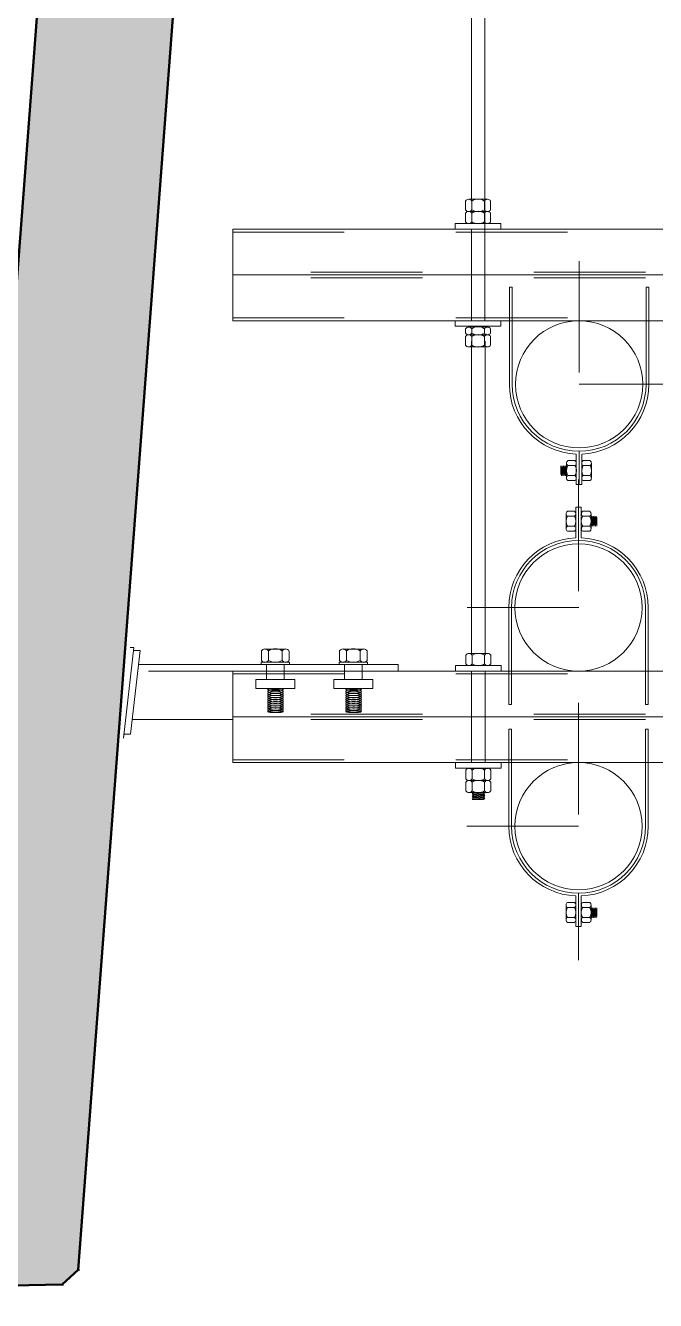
# Model space of a CAD drawing. Header units: metres. Extents: x -353 to -169, y 1 to 28.
# Drawn here: x -234.979 to -234.414, y 19.845 to 20.988 of the extents above; entities that cross this region are included whole.
import ezdxf

# ---------------------------------------------------------------- set-up
doc = ezdxf.new("R2010")
doc.units = ezdxf.units.M
for name, pattern in [('Hidden - Small', [0.002294, 0.0015, -0.0007938]), ('JacobsCenter', [0.015, 0.009, -0.0015, 0.003, -0.0015]), ('JacobsDash', [0.0045, 0.003, -0.0015])]:
    doc.linetypes.add(name, pattern=pattern)
doc.layers.add('A-DETL', color=7, linetype='Continuous', lineweight=13)
doc.layers.add('S-BEAM', color=7, linetype='Continuous', lineweight=50)

# ---------------------------------------------------------------- blocks, each defined once
blk = doc.blocks.new('06_SFR_GCT_Girder_SuperT_BR08Edge_CS - Super T - 1815-6267463-DRG-2873022 - SECTION 1')
at = {"layer": 'S-BEAM', "true_color": 0xc8c8c8}
blk.add_hatch(color=9, dxfattribs=at).paths.add_polyline_path([(-1129.1675, 19.8452), (-1128.4833, 19.8595), (-1128.4691, 19.8728), (-1128.3449, 21.5128), (-1128.245, 21.5899), (-1127.8557, 21.598), (-1127.8575, 21.688), (-1128.4318, 21.676), (-1128.4318, 21.651), (-1128.4566, 21.6505), (-1128.5636, 20.2376), (-1128.8321, 20.1823), (-1129.1025, 20.2263), (-1129.2667, 21.6335), (-1129.2921, 21.6335), (-1129.2926, 21.658), (-1129.8669, 21.6459), (-1129.8651, 21.556), (-1129.4758, 21.5641), (-1129.3728, 21.4913), (-1129.1822, 19.8579)])
at = {"layer": 'S-BEAM'}
for p, q in [((-1128.4566, 21.6505), (-1128.5636, 20.2376)), ((-1128.4691, 19.8728), (-1128.3449, 21.5128)), ((-1128.4833, 19.8595), (-1128.4691, 19.8728)), ((-1128.4691, 19.8728), (-1128.468, 19.8729)), ((-1129.1675, 19.8452), (-1128.4833, 19.8595)), ((-1128.4822, 19.8596), (-1128.4833, 19.8595))]:
    blk.add_line(p, q, dxfattribs=at)

msp = doc.modelspace()

# ---------------------------------------------------------------- linework, layer by layer
at = {"layer": 'A-DETL', "lineweight": 18}
for p, q in [((-234.5792, 20.832), (-234.5792, 21.5941)), ((-234.5672, 20.7642), (-234.5672, 21.5943)), ((-234.5792, 20.8052), (-234.5792, 20.7232)), ((-234.5672, 20.8052), (-234.5672, 20.7232)), ((-234.579, 20.425), (-234.579, 20.7048)), ((-234.567, 20.425), (-234.567, 20.7048)), ((-234.579, 20.4092), (-234.579, 20.3272)), ((-234.567, 20.4092), (-234.567, 20.3272))]:
    msp.add_line(p, q, dxfattribs=at)
at = {"layer": 'A-DETL', "lineweight": 9}
for p, q in [((-234.5844, 20.8304), (-234.5844, 20.8226)), ((-234.5816, 20.832), (-234.5732, 20.832)), ((-234.5788, 20.8304), (-234.5788, 20.8226)), ((-234.5732, 20.832), (-234.5648, 20.832)), ((-234.5676, 20.8304), (-234.5676, 20.8226)), ((-234.562, 20.8304), (-234.562, 20.8226)), ((-234.5844, 20.8196), (-234.5844, 20.8118)), ((-234.5816, 20.8212), (-234.5732, 20.8212)), ((-234.5816, 20.8212), (-234.5732, 20.8212)), ((-234.5788, 20.8196), (-234.5788, 20.8118)), ((-234.5732, 20.8212), (-234.5648, 20.8212)), ((-234.5732, 20.8212), (-234.5648, 20.8212)), ((-234.5676, 20.8196), (-234.5676, 20.8118)), ((-234.562, 20.8196), (-234.562, 20.8118)), ((-234.5937, 20.8102), (-234.5527, 20.8102)), ((-234.5937, 20.8102), (-234.5937, 20.8052)), ((-234.5816, 20.8104), (-234.5732, 20.8104)), ((-234.5732, 20.8104), (-234.5648, 20.8104)), ((-234.5527, 20.8102), (-234.5527, 20.8052)), ((-234.0225, 20.7642), (-234.7932, 20.7642)), ((-233.8232, 20.7642), (-234.7932, 20.7642)), ((-234.5427, 20.7532), (-234.5452, 20.7532)), ((-234.5452, 20.6662), (-234.5452, 20.7532)), ((-234.5427, 20.6662), (-234.5427, 20.7532)), ((-234.4227, 20.6662), (-234.4227, 20.7532)), ((-234.4202, 20.7532), (-234.4227, 20.7532)), ((-234.4202, 20.6662), (-234.4202, 20.7532)), ((-234.5937, 20.7182), (-234.5937, 20.7232)), ((-234.5937, 20.7182), (-234.5527, 20.7182)), ((-234.5844, 20.716), (-234.5844, 20.7121)), ((-234.5816, 20.7176), (-234.5732, 20.7176)), ((-234.5788, 20.716), (-234.5788, 20.7121)), ((-234.5732, 20.7176), (-234.5648, 20.7176)), ((-234.5676, 20.716), (-234.5676, 20.7121)), ((-234.562, 20.716), (-234.562, 20.7121)), ((-234.5527, 20.7182), (-234.5527, 20.7232)), ((-234.5844, 20.7091), (-234.5844, 20.7013)), ((-234.5816, 20.7106), (-234.5732, 20.7106)), ((-234.5816, 20.7106), (-234.5732, 20.7106)), ((-234.5788, 20.7091), (-234.5788, 20.7013)), ((-234.5732, 20.7106), (-234.5648, 20.7106)), ((-234.5732, 20.7106), (-234.5648, 20.7106)), ((-234.5676, 20.7091), (-234.5676, 20.7013)), ((-234.562, 20.7091), (-234.562, 20.7013)), ((-234.5816, 20.6998), (-234.5732, 20.6998)), ((-234.5732, 20.6998), (-234.5648, 20.6998)), ((-234.4852, 20.6037), (-234.4852, 20.5764)), ((-234.4827, 20.6062), (-234.4827, 20.5764)), ((-234.4802, 20.6037), (-234.4802, 20.5764)), ((-234.499, 20.5932), (-234.499, 20.5853)), ((-234.4984, 20.5842), (-234.499, 20.5932)), ((-234.4984, 20.5922), (-234.4979, 20.5853)), ((-234.4979, 20.5932), (-234.4973, 20.5842)), ((-234.4973, 20.5922), (-234.4967, 20.5853)), ((-234.4967, 20.5932), (-234.4962, 20.5842)), ((-234.4962, 20.5922), (-234.4956, 20.5853)), ((-234.4956, 20.5932), (-234.495, 20.5842)), ((-234.495, 20.5922), (-234.4945, 20.5853)), ((-234.4945, 20.5932), (-234.4939, 20.5842)), ((-234.4939, 20.5956), (-234.4939, 20.5889)), ((-234.4927, 20.5978), (-234.4865, 20.5978)), ((-234.4927, 20.5934), (-234.4865, 20.5934)), ((-234.4802, 20.5889), (-234.4802, 20.5956)), ((-234.4728, 20.5978), (-234.4791, 20.5978)), ((-234.4728, 20.5934), (-234.4791, 20.5934)), ((-234.4716, 20.5889), (-234.4716, 20.5956)), ((-234.4716, 20.5889), (-234.4716, 20.5956)), ((-234.4939, 20.5889), (-234.4939, 20.5821)), ((-234.4927, 20.5844), (-234.4865, 20.5844)), ((-234.4927, 20.5799), (-234.4865, 20.5799)), ((-234.4802, 20.5822), (-234.4802, 20.5889)), ((-234.4728, 20.5844), (-234.4791, 20.5844)), ((-234.4728, 20.5799), (-234.4791, 20.5799)), ((-234.4716, 20.5822), (-234.4716, 20.5889)), ((-234.4716, 20.5822), (-234.4716, 20.5889)), ((-234.4852, 20.5764), (-234.4802, 20.5764)), ((-234.4807, 20.556), (-234.4857, 20.556)), ((-234.4857, 20.5286), (-234.4857, 20.556)), ((-234.4832, 20.5262), (-234.4832, 20.556)), ((-234.4807, 20.5286), (-234.4807, 20.556)), ((-234.4943, 20.5502), (-234.4943, 20.5435)), ((-234.4943, 20.5502), (-234.4943, 20.5435)), ((-234.4943, 20.5435), (-234.4943, 20.5368)), ((-234.4943, 20.5435), (-234.4943, 20.5368)), ((-234.4931, 20.5524), (-234.4868, 20.5524)), ((-234.4931, 20.548), (-234.4868, 20.548)), ((-234.4857, 20.5502), (-234.4857, 20.5435)), ((-234.4857, 20.5435), (-234.4857, 20.5368)), ((-234.4732, 20.5524), (-234.4794, 20.5524)), ((-234.4732, 20.548), (-234.4794, 20.548)), ((-234.472, 20.5435), (-234.472, 20.5502)), ((-234.4714, 20.5391), (-234.472, 20.5481)), ((-234.472, 20.5368), (-234.472, 20.5435)), ((-234.4709, 20.5402), (-234.4714, 20.5471)), ((-234.4703, 20.5391), (-234.4709, 20.5481)), ((-234.4697, 20.5402), (-234.4703, 20.5471)), ((-234.4692, 20.5391), (-234.4697, 20.5481)), ((-234.4686, 20.5402), (-234.4692, 20.5471)), ((-234.468, 20.5391), (-234.4686, 20.5481)), ((-234.4675, 20.5402), (-234.468, 20.5471)), ((-234.4675, 20.5481), (-234.4669, 20.5391)), ((-234.4669, 20.5391), (-234.4669, 20.5471)), ((-234.4931, 20.539), (-234.4868, 20.539)), ((-234.4931, 20.5345), (-234.4868, 20.5345)), ((-234.4732, 20.539), (-234.4794, 20.539)), ((-234.4732, 20.5345), (-234.4794, 20.5345)), ((-234.5457, 20.4662), (-234.5457, 20.3792)), ((-234.5432, 20.4662), (-234.5432, 20.3792)), ((-234.4232, 20.4662), (-234.4232, 20.3792)), ((-234.4207, 20.4662), (-234.4207, 20.3792)), ((-234.7674, 20.4273), (-234.7674, 20.4188)), ((-234.755, 20.429), (-234.7643, 20.429)), ((-234.755, 20.429), (-234.7643, 20.429)), ((-234.7612, 20.4273), (-234.7612, 20.4188)), ((-234.7458, 20.429), (-234.755, 20.429)), ((-234.7458, 20.429), (-234.755, 20.429)), ((-234.7489, 20.4273), (-234.7489, 20.4188)), ((-234.7427, 20.4273), (-234.7427, 20.4188)), ((-234.6974, 20.4273), (-234.6974, 20.4188)), ((-234.685, 20.429), (-234.6943, 20.429)), ((-234.685, 20.429), (-234.6943, 20.429)), ((-234.6912, 20.4273), (-234.6912, 20.4188)), ((-234.6758, 20.429), (-234.685, 20.429)), ((-234.6758, 20.429), (-234.685, 20.429)), ((-234.6789, 20.4273), (-234.6789, 20.4188)), ((-234.6727, 20.4273), (-234.6727, 20.4188)), ((-234.5843, 20.4234), (-234.5843, 20.4157)), ((-234.5786, 20.4234), (-234.5786, 20.4157)), ((-234.5674, 20.4234), (-234.5674, 20.4157)), ((-234.5618, 20.4234), (-234.5618, 20.4157)), ((-234.7424, 20.4172), (-234.7677, 20.4172)), ((-234.7677, 20.4152), (-234.7677, 20.4172)), ((-234.7677, 20.4152), (-234.7424, 20.4152)), ((-234.755, 20.4172), (-234.7643, 20.4172)), ((-234.7458, 20.4172), (-234.755, 20.4172)), ((-234.7424, 20.4152), (-234.7424, 20.4172)), ((-234.6724, 20.4172), (-234.6977, 20.4172)), ((-234.6977, 20.4152), (-234.6977, 20.4172)), ((-234.6977, 20.4152), (-234.6724, 20.4152)), ((-234.685, 20.4172), (-234.6943, 20.4172)), ((-234.6758, 20.4172), (-234.685, 20.4172)), ((-234.6724, 20.4152), (-234.6724, 20.4172)), ((-234.5935, 20.4142), (-234.5525, 20.4142)), ((-234.5935, 20.4142), (-234.5935, 20.4092)), ((-234.5814, 20.4142), (-234.573, 20.4142)), ((-234.573, 20.4142), (-234.5646, 20.4142)), ((-234.5525, 20.4142), (-234.5525, 20.4092)), ((-234.5457, 20.3792), (-234.5432, 20.3792)), ((-234.4232, 20.3792), (-234.4207, 20.3792)), ((-233.8232, 20.3682), (-234.7932, 20.3682)), ((-234.5457, 20.3572), (-234.5432, 20.3572)), ((-234.5457, 20.2702), (-234.5457, 20.3572)), ((-234.5432, 20.2702), (-234.5432, 20.3572)), ((-234.4232, 20.2702), (-234.4232, 20.3572)), ((-234.4232, 20.3572), (-234.4207, 20.3572)), ((-234.4207, 20.2702), (-234.4207, 20.3572)), ((-234.5935, 20.3222), (-234.5935, 20.3272)), ((-234.5525, 20.3222), (-234.5525, 20.3272)), ((-234.5935, 20.3222), (-234.5525, 20.3222)), ((-234.5843, 20.3127), (-234.5843, 20.3205)), ((-234.5814, 20.322), (-234.573, 20.322)), ((-234.5786, 20.3127), (-234.5786, 20.3205)), ((-234.573, 20.322), (-234.5646, 20.322)), ((-234.5674, 20.3127), (-234.5674, 20.3205)), ((-234.5618, 20.3127), (-234.5618, 20.3205)), ((-234.5843, 20.3019), (-234.5843, 20.3097)), ((-234.5814, 20.3112), (-234.573, 20.3112)), ((-234.5814, 20.3112), (-234.573, 20.3112)), ((-234.5786, 20.3019), (-234.5786, 20.3097)), ((-234.573, 20.3112), (-234.5646, 20.3112)), ((-234.573, 20.3112), (-234.5646, 20.3112)), ((-234.5674, 20.3019), (-234.5674, 20.3097)), ((-234.5618, 20.3019), (-234.5618, 20.3097)), ((-234.5814, 20.3004), (-234.573, 20.3004)), ((-234.5772, 20.3004), (-234.5785, 20.2997)), ((-234.5785, 20.2997), (-234.5672, 20.3004)), ((-234.5785, 20.2997), (-234.5772, 20.299)), ((-234.5772, 20.299), (-234.5785, 20.2983)), ((-234.5785, 20.2983), (-234.5672, 20.299)), ((-234.5785, 20.2983), (-234.5772, 20.2976)), ((-234.5772, 20.2976), (-234.5785, 20.2969)), ((-234.5785, 20.2969), (-234.5672, 20.2976)), ((-234.5785, 20.2969), (-234.5772, 20.2962)), ((-234.5772, 20.2962), (-234.5785, 20.2955)), ((-234.5785, 20.2955), (-234.5672, 20.2962)), ((-234.5785, 20.2955), (-234.5772, 20.2948)), ((-234.5672, 20.2948), (-234.5785, 20.2941)), ((-234.5785, 20.2941), (-234.5772, 20.2948)), ((-234.5785, 20.2941), (-234.5685, 20.2941)), ((-234.5772, 20.299), (-234.5685, 20.2997)), ((-234.5772, 20.2976), (-234.5685, 20.2983)), ((-234.5772, 20.2962), (-234.5685, 20.2969)), ((-234.5772, 20.2948), (-234.5685, 20.2955)), ((-234.573, 20.3004), (-234.5646, 20.3004)), ((-234.5685, 20.2997), (-234.5672, 20.3004)), ((-234.5685, 20.2997), (-234.5672, 20.3004)), ((-234.5672, 20.299), (-234.5685, 20.2997)), ((-234.5672, 20.299), (-234.5685, 20.2997)), ((-234.5685, 20.2983), (-234.5672, 20.299)), ((-234.5672, 20.2976), (-234.5685, 20.2983)), ((-234.5685, 20.2969), (-234.5672, 20.2976)), ((-234.5672, 20.2962), (-234.5685, 20.2969)), ((-234.5685, 20.2955), (-234.5672, 20.2962)), ((-234.5685, 20.2955), (-234.5672, 20.2948)), ((-234.5685, 20.2941), (-234.5672, 20.2948)), ((-234.4931, 20.2018), (-234.4868, 20.2018)), ((-234.4857, 20.2077), (-234.4857, 20.1804)), ((-234.4832, 20.2102), (-234.4832, 20.1804)), ((-234.4807, 20.2077), (-234.4807, 20.1804)), ((-234.4732, 20.2018), (-234.4794, 20.2018)), ((-234.4943, 20.1929), (-234.4943, 20.1996)), ((-234.4943, 20.1929), (-234.4943, 20.1996)), ((-234.4943, 20.1862), (-234.4943, 20.1929)), ((-234.4943, 20.1862), (-234.4943, 20.1929)), ((-234.4931, 20.1974), (-234.4868, 20.1974)), ((-234.4857, 20.1929), (-234.4857, 20.1996)), ((-234.4857, 20.1862), (-234.4857, 20.1929)), ((-234.4732, 20.1974), (-234.4794, 20.1974)), ((-234.472, 20.1996), (-234.472, 20.1929)), ((-234.4714, 20.1972), (-234.472, 20.1882)), ((-234.472, 20.1929), (-234.472, 20.1861)), ((-234.4709, 20.1962), (-234.4714, 20.1893)), ((-234.4703, 20.1972), (-234.4709, 20.1882)), ((-234.4697, 20.1962), (-234.4703, 20.1893)), ((-234.4692, 20.1972), (-234.4697, 20.1882)), ((-234.4686, 20.1962), (-234.4692, 20.1893)), ((-234.468, 20.1972), (-234.4686, 20.1882)), ((-234.4675, 20.1962), (-234.468, 20.1893)), ((-234.4675, 20.1882), (-234.4669, 20.1972)), ((-234.4669, 20.1972), (-234.4669, 20.1893)), ((-234.4931, 20.1884), (-234.4868, 20.1884)), ((-234.4931, 20.1839), (-234.4868, 20.1839)), ((-234.4807, 20.1804), (-234.4857, 20.1804)), ((-234.4732, 20.1884), (-234.4794, 20.1884)), ((-234.4732, 20.1839), (-234.4794, 20.1839))]:
    msp.add_line(p, q, dxfattribs=at)
at = {"layer": 'A-DETL'}
for p, q in [((-234.7932, 20.8052), (-233.8232, 20.8052)), ((-234.7932, 20.8052), (-234.7932, 20.7232)), ((-234.7932, 20.7232), (-233.8232, 20.7232)), ((-234.8819, 20.4303), (-234.8912, 20.3491)), ((-234.8819, 20.4303), (-234.8851, 20.4303)), ((-234.8762, 20.4277), (-234.8847, 20.3527)), ((-234.8762, 20.4277), (-234.8819, 20.4277)), ((-234.645, 20.4152), (-234.8776, 20.4152)), ((-234.7932, 20.4092), (-233.8232, 20.4092)), ((-234.7932, 20.4092), (-234.7932, 20.3272)), ((-234.645, 20.4152), (-234.645, 20.4092)), ((-234.7932, 20.3657), (-234.8833, 20.3657)), ((-234.8847, 20.3527), (-234.8908, 20.3527)), ((-234.7932, 20.3272), (-233.8232, 20.3272))]:
    msp.add_line(p, q, dxfattribs=at)
at = {"layer": 'A-DETL', "linetype": 'JacobsDash', "lineweight": 9}
for p, q in [((-234.7932, 20.8027), (-233.8232, 20.8027)), ((-233.8232, 20.7667), (-234.7932, 20.7667)), ((-233.8232, 20.7617), (-234.7932, 20.7617)), ((-234.7932, 20.7257), (-233.8232, 20.7257)), ((-234.7932, 20.4067), (-233.8232, 20.4067)), ((-233.8232, 20.3707), (-234.7932, 20.3707)), ((-233.8232, 20.3657), (-234.7932, 20.3657)), ((-234.7932, 20.3297), (-233.8232, 20.3297))]:
    msp.add_line(p, q, dxfattribs=at)
at = {"layer": 'A-DETL', "linetype": 'JacobsCenter', "lineweight": 9}
for p, q in [((-234.4827, 20.7767), (-234.4827, 20.5867)), ((-234.3827, 20.6662), (-234.5827, 20.6662)), ((-234.4832, 20.5808), (-234.4832, 20.1502)), ((-234.583, 20.4662), (-234.3832, 20.4662)), ((-234.5646, 20.425), (-234.5817, 20.425)), ((-234.5832, 20.2702), (-234.3832, 20.2702))]:
    msp.add_line(p, q, dxfattribs=at)
at = {"layer": 'A-DETL', "linetype": 'JacobsDash'}
msp.add_line((-234.7687, 20.4092), (-234.8783, 20.4092), dxfattribs=at)
at = {"layer": 'A-DETL', "linetype": 'Hidden - Small', "lineweight": 9}
for p, q in [((-234.763, 20.4017), (-234.763, 20.4152)), ((-234.747, 20.4017), (-234.747, 20.4152)), ((-234.693, 20.4017), (-234.693, 20.4152)), ((-234.677, 20.4017), (-234.677, 20.4152)), ((-234.7725, 20.4017), (-234.7375, 20.4017)), ((-234.7725, 20.3937), (-234.7725, 20.4017)), ((-234.7375, 20.3937), (-234.7375, 20.4017)), ((-234.7025, 20.4017), (-234.6675, 20.4017)), ((-234.7025, 20.3937), (-234.7025, 20.4017)), ((-234.6675, 20.3937), (-234.6675, 20.4017)), ((-234.7725, 20.3937), (-234.7375, 20.3937)), ((-234.7025, 20.3937), (-234.6675, 20.3937))]:
    msp.add_line(p, q, dxfattribs=at)
at = {"layer": 'A-DETL', "color": 143, "lineweight": 18, "true_color": 0x78aac8}
for centre in [(-234.4827, 20.6662), (-234.4832, 20.4662), (-234.4832, 20.2702)]:
    msp.add_circle(centre, 0.057, dxfattribs=at)
at = {"layer": 'A-DETL', "lineweight": 9}
for centre, radius, start, end in [((-234.5816, 20.8287), 0.00331, 32.1355, 147.8645), ((-234.5732, 20.8217), 0.0104, 57.2084, 122.7916), ((-234.5648, 20.8287), 0.00331, 32.1346, 147.8654), ((-234.5648, 20.8287), 0.00331, 32.1346, 147.8654), ((-234.5816, 20.8244), 0.00331, 212.1355, 327.8645), ((-234.5816, 20.8179), 0.00331, 32.1355, 147.8645), ((-234.5732, 20.8313), 0.0104, 237.2084, 302.7916), ((-234.5732, 20.8109), 0.0104, 57.2084, 122.7916), ((-234.5648, 20.8244), 0.00331, 212.1346, 327.8654), ((-234.5648, 20.8244), 0.00331, 212.1346, 327.8654), ((-234.5648, 20.8179), 0.00331, 32.1346, 147.8654), ((-234.5648, 20.8179), 0.00331, 32.1346, 147.8654), ((-234.5816, 20.8136), 0.00331, 212.1355, 327.8645), ((-234.5732, 20.8205), 0.0104, 237.2084, 302.7916), ((-234.5648, 20.8136), 0.00331, 212.1346, 327.8654), ((-234.5648, 20.8136), 0.00331, 212.1346, 327.8654), ((-234.5816, 20.7142), 0.00331, 32.1355, 147.8645), ((-234.5732, 20.7073), 0.0104, 57.2084, 122.7916), ((-234.5648, 20.7142), 0.00331, 32.1346, 147.8654), ((-234.5648, 20.7142), 0.00331, 32.1346, 147.8654), ((-234.5816, 20.7139), 0.00331, 212.1355, 327.8645), ((-234.5816, 20.7073), 0.00331, 32.1355, 147.8645), ((-234.5732, 20.7208), 0.0104, 237.2084, 302.7916), ((-234.5732, 20.7004), 0.0104, 57.2084, 122.7916), ((-234.5648, 20.7139), 0.00331, 212.1346, 327.8654), ((-234.5648, 20.7139), 0.00331, 212.1346, 327.8654), ((-234.5648, 20.7073), 0.00331, 32.1346, 147.8654), ((-234.5648, 20.7073), 0.00331, 32.1346, 147.8654), ((-234.5816, 20.7031), 0.00331, 212.1355, 327.8645), ((-234.5732, 20.71), 0.0104, 237.2084, 302.7916), ((-234.5648, 20.7031), 0.00331, 212.1346, 327.8654), ((-234.5648, 20.7031), 0.00331, 212.1346, 327.8654), ((-234.4827, 20.6662), 0.0625, 180, 267.7076), ((-234.4827, 20.6662), 0.06, 180, 360), ((-234.4827, 20.6662), 0.0625, 272.2924, 360), ((-234.4857, 20.5889), 0.00827, 147.2084, 212.7916), ((-234.4913, 20.5956), 0.00264, 122.1355, 237.8645), ((-234.4879, 20.5956), 0.00264, 302.1355, 57.8645), ((-234.4934, 20.5889), 0.00827, 327.2084, 32.7916), ((-234.4721, 20.5889), 0.00827, 147.2084, 212.7916), ((-234.4777, 20.5956), 0.00264, 122.1346, 237.8654), ((-234.4777, 20.5956), 0.00264, 122.1346, 237.8654), ((-234.4743, 20.5956), 0.00264, 302.1346, 57.8654), ((-234.4743, 20.5956), 0.00264, 302.1346, 57.8654), ((-234.4798, 20.5889), 0.00827, 327.2084, 32.7916), ((-234.4913, 20.5822), 0.00264, 122.1346, 237.8654), ((-234.4913, 20.5822), 0.00264, 122.1346, 237.8654), ((-234.4879, 20.5822), 0.00264, 302.1346, 57.8654), ((-234.4879, 20.5822), 0.00264, 302.1346, 57.8654), ((-234.4777, 20.5822), 0.00264, 122.1355, 237.8645), ((-234.4743, 20.5822), 0.00264, 302.1355, 57.8645), ((-234.4861, 20.5435), 0.00827, 147.2084, 212.7916), ((-234.4917, 20.5502), 0.00264, 122.1355, 237.8645), ((-234.4883, 20.5502), 0.00264, 302.1355, 57.8645), ((-234.4938, 20.5435), 0.00827, 327.2084, 32.7916), ((-234.4725, 20.5435), 0.00827, 147.2084, 212.7916), ((-234.478, 20.5502), 0.00264, 122.1346, 237.8654), ((-234.478, 20.5502), 0.00264, 122.1346, 237.8654), ((-234.4746, 20.5502), 0.00264, 302.1346, 57.8654), ((-234.4746, 20.5502), 0.00264, 302.1346, 57.8654), ((-234.4802, 20.5435), 0.00827, 327.2084, 32.7916), ((-234.4917, 20.5368), 0.00264, 122.1346, 237.8654), ((-234.4917, 20.5368), 0.00264, 122.1346, 237.8654), ((-234.4883, 20.5368), 0.00264, 302.1346, 57.8654), ((-234.4883, 20.5368), 0.00264, 302.1346, 57.8654), ((-234.478, 20.5368), 0.00264, 122.1355, 237.8645), ((-234.4746, 20.5368), 0.00264, 302.1355, 57.8645), ((-234.4832, 20.4662), 0.0625, 92.2924, 180), ((-234.4832, 20.4662), 0.06, 0, 180), ((-234.4832, 20.4662), 0.0625, 0, 87.7076), ((-234.7643, 20.4254), 0.00364, 32.1346, 147.8654), ((-234.7643, 20.4254), 0.00364, 32.1346, 147.8654), ((-234.7643, 20.4207), 0.00364, 212.1346, 327.8654), ((-234.7643, 20.4207), 0.00364, 212.1346, 327.8654), ((-234.755, 20.4178), 0.0114, 57.2084, 122.7916), ((-234.755, 20.4284), 0.0114, 237.2084, 302.7916), ((-234.7458, 20.4254), 0.00364, 32.1355, 147.8645), ((-234.7458, 20.4207), 0.00364, 212.1355, 327.8645), ((-234.6943, 20.4254), 0.00364, 32.1346, 147.8654), ((-234.6943, 20.4254), 0.00364, 32.1346, 147.8654), ((-234.6943, 20.4207), 0.00364, 212.1346, 327.8654), ((-234.6943, 20.4207), 0.00364, 212.1346, 327.8654), ((-234.685, 20.4178), 0.0114, 57.2084, 122.7916), ((-234.685, 20.4284), 0.0114, 237.2084, 302.7916), ((-234.6758, 20.4254), 0.00364, 32.1355, 147.8645), ((-234.6758, 20.4207), 0.00364, 212.1355, 327.8645), ((-234.5814, 20.4217), 0.00331, 32.1355, 147.8645), ((-234.573, 20.4147), 0.0104, 57.2084, 122.7916), ((-234.5646, 20.4217), 0.00331, 32.1346, 147.8654), ((-234.5646, 20.4217), 0.00331, 32.1346, 147.8654), ((-234.5814, 20.4174), 0.00331, 212.1355, 327.8645), ((-234.573, 20.4244), 0.0104, 237.2084, 302.7916), ((-234.5646, 20.4174), 0.00331, 212.1346, 327.8654), ((-234.5646, 20.4174), 0.00331, 212.1346, 327.8654), ((-234.5814, 20.3188), 0.00331, 32.1355, 147.8645), ((-234.573, 20.3118), 0.0104, 57.2084, 122.7916), ((-234.5646, 20.3188), 0.00331, 32.1346, 147.8654), ((-234.5646, 20.3188), 0.00331, 32.1346, 147.8654), ((-234.5814, 20.3145), 0.00331, 212.1355, 327.8645), ((-234.5814, 20.308), 0.00331, 32.1355, 147.8645), ((-234.573, 20.3215), 0.0104, 237.2084, 302.7916), ((-234.573, 20.301), 0.0104, 57.2084, 122.7916), ((-234.5646, 20.3145), 0.00331, 212.1346, 327.8654), ((-234.5646, 20.3145), 0.00331, 212.1346, 327.8654), ((-234.5646, 20.308), 0.00331, 32.1346, 147.8654), ((-234.5646, 20.308), 0.00331, 32.1346, 147.8654), ((-234.5814, 20.3037), 0.00331, 212.1355, 327.8645), ((-234.573, 20.3106), 0.0104, 237.2084, 302.7916), ((-234.5646, 20.3037), 0.00331, 212.1346, 327.8654), ((-234.5646, 20.3037), 0.00331, 212.1346, 327.8654), ((-234.4832, 20.2702), 0.0625, 180, 267.7076), ((-234.4832, 20.2702), 0.06, 180, 360), ((-234.4832, 20.2702), 0.0625, 272.2924, 0), ((-234.4917, 20.1996), 0.00264, 122.1346, 237.8654), ((-234.4917, 20.1996), 0.00264, 122.1346, 237.8654), ((-234.4883, 20.1996), 0.00264, 302.1346, 57.8654), ((-234.4883, 20.1996), 0.00264, 302.1346, 57.8654), ((-234.478, 20.1996), 0.00264, 122.1355, 237.8645), ((-234.4746, 20.1996), 0.00264, 302.1355, 57.8645), ((-234.4861, 20.1929), 0.00827, 147.2084, 212.7916), ((-234.4938, 20.1929), 0.00827, 327.2084, 32.7916), ((-234.4725, 20.1929), 0.00827, 147.2084, 212.7916), ((-234.4802, 20.1929), 0.00827, 327.2084, 32.7916), ((-234.4917, 20.1862), 0.00264, 122.1355, 237.8645), ((-234.4883, 20.1862), 0.00264, 302.1355, 57.8645), ((-234.478, 20.1862), 0.00264, 122.1346, 237.8654), ((-234.478, 20.1862), 0.00264, 122.1346, 237.8654), ((-234.4746, 20.1862), 0.00264, 302.1346, 57.8654), ((-234.4746, 20.1862), 0.00264, 302.1346, 57.8654)]:
    msp.add_arc(centre, radius, start, end, dxfattribs=at)
at = {"layer": 'A-DETL', "linetype": 'JacobsDash', "lineweight": 9}
for centre in [(-234.7548, 20.3929), (-234.6848, 20.3929)]:
    msp.add_ellipse(centre, major_axis=(0.00694, 0), ratio=0.155559, start_param=2.351216, end_param=7.073562, dxfattribs=at)
for centre, ratio in [((-234.7548, 20.3911), 0.253311), ((-234.7548, 20.3892), 0.285201), ((-234.7548, 20.3873), 0.285201), ((-234.7548, 20.3855), 0.285201), ((-234.7548, 20.3836), 0.285201), ((-234.7548, 20.3818), 0.285201), ((-234.6848, 20.3911), 0.253311), ((-234.6848, 20.3892), 0.285201), ((-234.6848, 20.3873), 0.285201), ((-234.6848, 20.3855), 0.285201), ((-234.6848, 20.3836), 0.285201), ((-234.6848, 20.3818), 0.285201), ((-234.7548, 20.3799), 0.285201), ((-234.7548, 20.3781), 0.285201), ((-234.7548, 20.3762), 0.285201), ((-234.7548, 20.3744), 0.285201), ((-234.7548, 20.373), 0.147434), ((-234.6848, 20.3799), 0.285201), ((-234.6848, 20.3781), 0.285201), ((-234.6848, 20.3762), 0.285201), ((-234.6848, 20.3744), 0.285201), ((-234.6848, 20.373), 0.147434)]:
    msp.add_ellipse(centre, major_axis=(0.00694, 0), ratio=ratio, dxfattribs=at)

# ---------------------------------------------------------------- block references
at = {"layer": 'S-BEAM'}
msp.add_blockref('06_SFR_GCT_Girder_SuperT_BR08Edge_CS - Super T - 1815-6267463-DRG-2873022 - SECTION 1', (893.5374, 0), dxfattribs=at)

doc.saveas('drawing.dxf')
